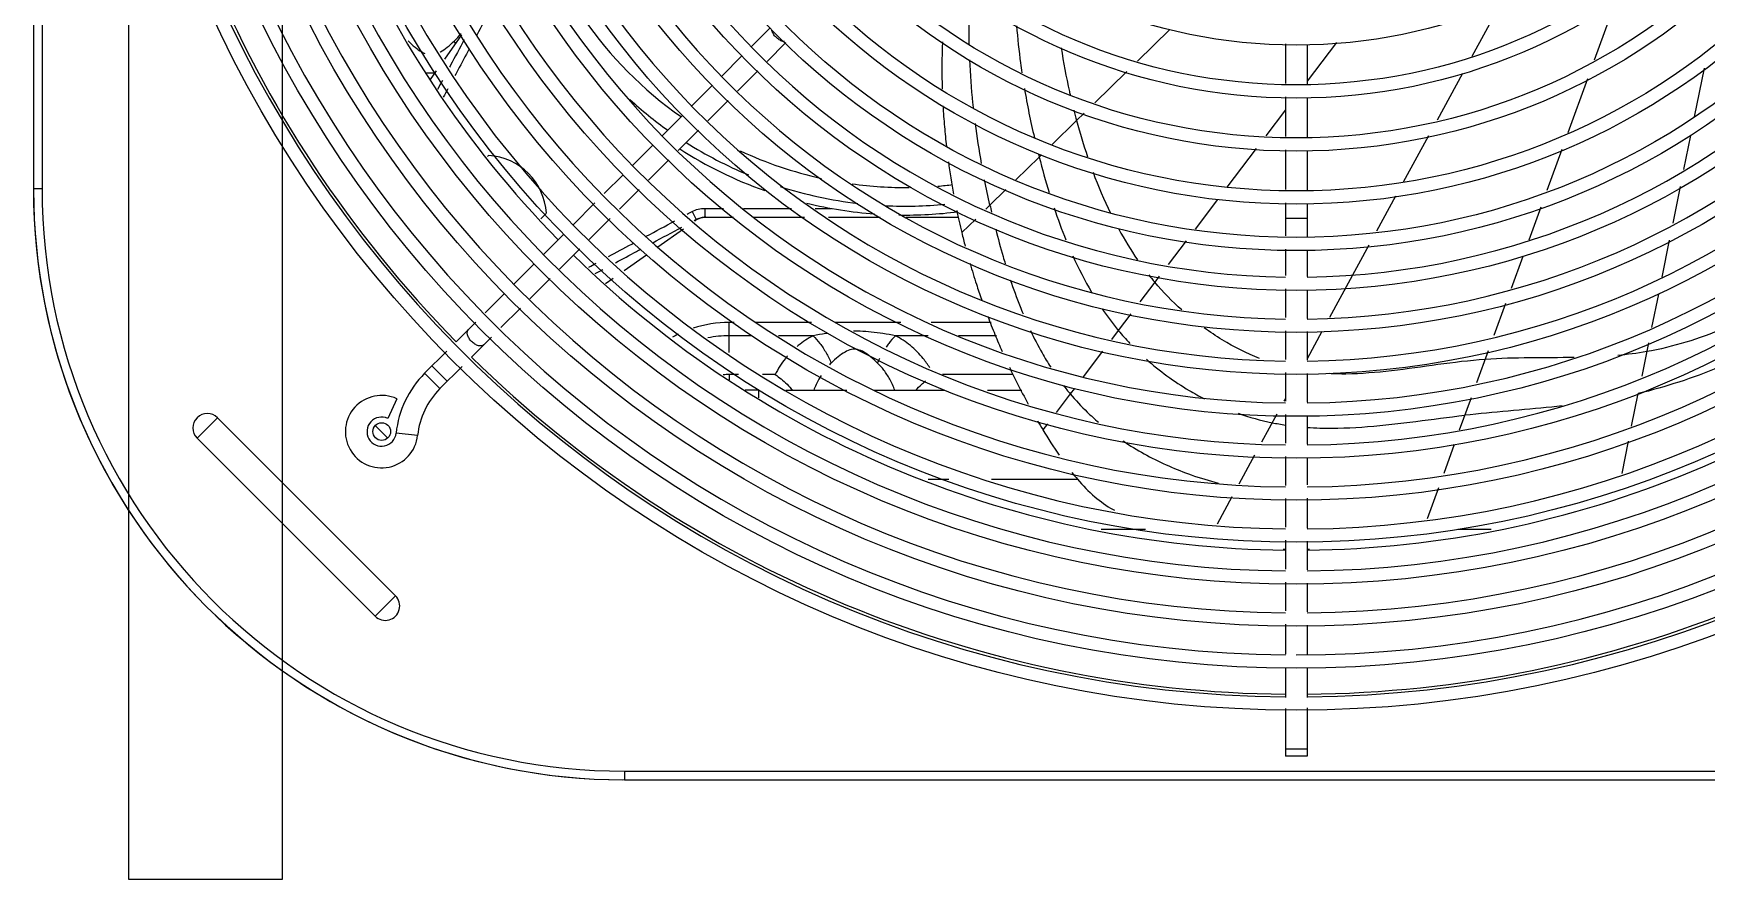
# Model space of a CAD drawing. Header units: metres. Extents: x -367 to 374, y -238 to 224.
# Drawn here: x 347.387 to 347.7656, y 176.2467 to 176.4381 of the extents above; entities that cross this region are included whole.
import ezdxf
from ezdxf.enums import TextEntityAlignment as Align

# ---------------------------------------------------------------- set-up
doc = ezdxf.new("R2010")
doc.units = ezdxf.units.M
for name, color, linetype in [('ELE-ALIMENTADORES', 160, 'Continuous'), ('LA_BAU_BASES GERAIS_R00$0$ARQ-XREF-ATT', 8, 'Continuous'), ('LA_BAU_BASES GERAIS_R00$0$BASE', 253, 'Continuous'), ('LA_BAU_BASES GERAIS_R00$0$dutos', 31, 'Continuous')]:
    doc.layers.add(name, color=color, linetype=linetype)
doc.styles.add('LA_BAU_BASES GERAIS_R00$0$R60-125-RS', font='romans.shx', dxfattribs={"height": 0.19})
doc.styles.add('LA_BAU_BASES GERAIS_R00$0$R80-100-RS', font='romans.shx', dxfattribs={"height": 0.203})

# ---------------------------------------------------------------- blocks, each defined once
blk = doc.blocks.new('LA_BAU_BASES GERAIS_R00$0$A$C2E3D5B4E')
at = {"layer": 'LA_BAU_BASES GERAIS_R00$0$dutos', "color": 251}
for p, q in [((-19.34142844059033, -1.703314407854748), (-19.34142844059033, -0.8951966155315745)), ((-19.30676547432131, -0.8951966155315745), (-19.30676547432131, -1.703314407854748)), ((-19.36303150923459, -1.242979104572612), (-19.36303150923459, -1.546999104573104)), ((-19.36108150923383, -1.242979104572612), (-19.36108150923383, -1.546999104573104)), ((-19.03093392017718, -1.504898238912745), (-19.0375637227512, -1.517069591973438)), ((-19.00535907790209, -1.505538460080686), (-19.00985175523283, -1.517877784094424)), ((-19.19633176061006, -1.510574532720454), (-19.20057697303628, -1.51481974514553)), ((-19.2661737908079, -1.512143862179016), (-19.27003050040321, -1.517651814298631)), ((-19.19276194756685, -1.513934366134606), (-19.1970023149056, -1.51817473347063)), ((-19.11318936561338, -1.518126231744816), (-19.10585710721671, -1.510975321387093)), ((-19.07973150923362, -1.514214074521476), (-19.07973150923362, -1.523201206806959)), ((-19.06816208508326, -1.513879630426516), (-19.07483150923463, -1.522682854756738)), ((-19.20269957924711, -1.516942351358182), (-19.20729855937361, -1.521541331484684)), ((-19.07483150923463, -1.514422425319424), (-19.07483150923463, -1.523409557604907)), ((-19.27188489633545, -1.520300166155437), (-19.27327658144031, -1.522287698462321)), ((-19.19912249857271, -1.520294917137733), (-19.20371622985067, -1.524888648417971)), ((-19.12286345468738, -1.527561046809012), (-19.11560788788529, -1.520484935510638)), ((-19.03965896620457, -1.520916154418899), (-19.04542000600622, -1.531492588764365)), ((-18.98499576956192, -1.519693784118488), (-18.98721841161796, -1.530682131153469)), ((-19.20942116558444, -1.523663937697108), (-19.21402014571549, -1.528262917824293)), ((-19.01140867709864, -1.522153934360801), (-19.01585778323033, -1.534373588793585)), ((-19.20583641351777, -1.527008832085528), (-19.21043014480028, -1.531602563365311)), ((-19.07973150923362, -1.529150549697249), (-19.08415990171898, -1.534995752076782)), ((-19.07973150923362, -1.526196917568257), (-19.07973150923362, -1.535184049854195)), ((-19.07483150923463, -1.526405268366659), (-19.07483150923463, -1.535392400652142)), ((-19.21614275192633, -1.530385524036717), (-19.22074173205283, -1.534984504164356)), ((-19.12698878216497, -1.531583299641568), (-19.13253836093327, -1.536995594985171)), ((-19.1269885606348, -1.531584124481185), (-19.12528197695474, -1.529919750574606)), ((-19.21255032846739, -1.533722747032868), (-19.21714405974535, -1.538316478313106)), ((-19.04734035260526, -1.535018066879445), (-19.05306300046186, -1.545524019139464)), ((-18.98807624810297, -1.534923122172529), (-18.98963243304161, -1.54261662809148)), ((-19.26025558862102, -1.539681708505611), (-19.26004131498439, -1.539467434872847)), ((-19.22286433826366, -1.537107110377008), (-19.22746331839471, -1.541706090503965)), ((-19.21926424341245, -1.540436661980209), (-19.22385797469497, -1.545030393260447)), ((-19.14070499225227, -1.544972187179326), (-19.1354518266794, -1.539836989470302)), ((-19.13495689212732, -1.539354295835835), (-19.13545182750704, -1.539836987384831)), ((-19.08635865605129, -1.537897970548954), (-19.09295491906641, -1.546604625964108)), ((-19.07973150923362, -1.538179760615719), (-19.07973150923362, -1.54716689290143)), ((-19.07483150923463, -1.538388111414122), (-19.07483150923463, -1.54737524370006)), ((-19.01721559077623, -1.538102863583788), (-19.02061010967054, -1.547426050569982)), ((-19.22958592460554, -1.543828696716616), (-19.23385296273091, -1.54809573484016)), ((-19.36108150923383, -1.546999104573104), (-19.36303150923459, -1.546999104568556)), ((-19.22597815836207, -1.547150576928004), (-19.23041706184131, -1.551589480404971)), ((-19.14658545023167, -1.550695188476936), (-19.14298269210258, -1.547193120030386)), ((-18.9904105254177, -1.546463380998091), (-18.99209639223636, -1.554798012295748)), ((-19.23596941151709, -1.550212183629071), (-19.24090649107393, -1.555149263182727)), ((-19.21398750627441, -1.552157967941355), (-19.21303837369715, -1.553918379470076)), ((-19.21113938045119, -1.551439104572808), (-19.21113938045119, -1.55343910457276)), ((-19.21113938045119, -1.551439104572808), (-19.20685673104481, -1.551439104572808)), ((-19.20234560510517, -1.551439104572808), (-19.19151702795853, -1.551439104572808)), ((-19.18612822884506, -1.551439104572808), (-19.18247436485808, -1.551439104572808)), ((-19.14754262721681, -1.551632782179411), (-19.14658474645557, -1.550698580892629)), ((-19.09509097382079, -1.549424084896316), (-19.10015714226711, -1.556111109040046)), ((-19.07973150923362, -1.550162603663637), (-19.07973150923362, -1.557651880568017)), ((-19.07483150923463, -1.550370954461584), (-19.07483150923463, -1.557860231366419)), ((-19.05478929353785, -1.548693243041441), (-19.05910502623237, -1.556616302796954)), ((-19.02196791731194, -1.551155325397929), (-19.02468353260383, -1.558613875054277)), ((-19.24823053696991, -1.553819607761568), (-19.24702367549025, -1.552612746278044)), ((-19.23253351062749, -1.553705929194109), (-19.23728580458965, -1.558458223155583)), ((-19.21339329883858, -1.554310012889744), (-19.21318287523854, -1.554162672700556)), ((-19.21113938045119, -1.55343910457276), (-19.20460132052676, -1.55343910457276)), ((-19.20009019458712, -1.55343910457276), (-19.18852258682955, -1.55343910457276)), ((-19.18313378771609, -1.55343910457276), (-19.17145805630435, -1.55343910457276)), ((-19.16551293310158, -1.55343910457276), (-19.15362897873956, -1.55343910457276)), ((-19.15296834187893, -1.556924366944656), (-19.14982001206363, -1.55385386807751)), ((-19.07483150923463, -1.55375924376375), (-19.07973150923362, -1.55375924376375)), ((-19.24302909728476, -1.557271869395151), (-19.24762807741126, -1.561870849522336)), ((-19.22171983187718, -1.560140314089438), (-19.21591400517309, -1.556075030467525)), ((-19.10218360999033, -1.55878591863501), (-19.10623654543224, -1.564135537825848)), ((-19.06083131931291, -1.559785526698931), (-19.06975050051324, -1.576159850221018)), ((-18.99287448460791, -1.558644765202359), (-18.99456035289541, -1.566979397309922)), ((-19.23940598825675, -1.560578406823367), (-19.24399971953471, -1.565172138103605)), ((-19.2293577722935, -1.565488457547133), (-19.22428839740087, -1.561938843031783)), ((-19.07973150923362, -1.560647591329769), (-19.07973150923362, -1.566639012853727)), ((-19.07483150923463, -1.560855942127716), (-19.07483150923463, -1.566847363651675)), ((-19.02602309797339, -1.562293046719503), (-19.02867523718351, -1.569577257798926)), ((-19.2497506836221, -1.563993455735442), (-19.25434966375315, -1.568592435862399)), ((-19.24611990320636, -1.567292321770708), (-19.25071363448433, -1.571886053050946)), ((-19.23359485202263, -1.568455292711803), (-19.231878478628, -1.567253475125369)), ((-19.10826301315547, -1.566810347421494), (-19.10928190797813, -1.568155224334475)), ((-19.25647226996398, -1.570715042075051), (-19.2608345903468, -1.575077362456511)), ((-19.10928229127558, -1.568152210489586), (-19.11265609365864, -1.572605333669969)), ((-19.07973150923362, -1.569634723615252), (-19.07973150923362, -1.5761254302667)), ((-19.07483150923463, -1.569843074413882), (-19.07483150923463, -1.576333781064648)), ((-18.99533844612188, -1.570826150685605), (-18.99686572439487, -1.578376740587998)), ((-19.25283381815143, -1.574006236718049), (-19.25725140520308, -1.578423823770834)), ((-19.02989930117792, -1.572939201313773), (-19.03255143983324, -1.580223412263592)), ((-19.26295219992107, -1.577194972032601), (-19.26737130084939, -1.581614072962054)), ((-19.20559560024822, -1.584026655040986), (-19.20559560024822, -1.577246463885729)), ((-19.20444844550866, -1.577246463885729), (-19.20559560024822, -1.577246463885729)), ((-19.18700677993593, -1.577246463885729), (-19.19954883664241, -1.577246463885729)), ((-19.16673713801765, -1.577246463885729), (-19.1815763819809, -1.577246463885729)), ((-19.14634946391425, -1.577246463885729), (-19.15988825618706, -1.577246463885729)), ((-19.11468259014919, -1.575280138057167), (-19.11754282924585, -1.579055404866665)), ((-19.2593690147819, -1.580541433346241), (-19.26390647762355, -1.585078896189486)), ((-19.20044717976134, -1.580251666181027), (-19.20559560024822, -1.580251667705568)), ((-19.18660777505602, -1.580251662082162), (-19.19442950530674, -1.5802516643991)), ((-19.16055175044812, -1.580251667027539), (-19.16795523444898, -1.580251667705568)), ((-19.14511101519247, -1.580251665611911), (-19.15370286991356, -1.580251666399306)), ((-19.11754282784068, -1.579055404750704), (-19.11907798172388, -1.581074705944445)), ((-19.07973150923362, -1.579121141027997), (-19.07973150923362, -1.585611847678763)), ((-19.07147679368927, -1.579329074132545), (-19.07483150923463, -1.585487845352134)), ((-19.07483150923463, -1.5793294918264), (-19.07483150923463, -1.585820198476711)), ((-18.99756912832027, -1.581854243437135), (-18.99909334833092, -1.589388901495283)), ((-19.26948767590738, -1.583730448018457), (-19.27451536827584, -1.58875814038737)), ((-19.12111062898157, -1.58374839688662), (-19.12549945918408, -1.589544152548967)), ((-19.03642802778586, -1.590869657222981), (-19.03377550382766, -1.583585355778894)), ((-19.27105054505, -1.592222963615029), (-19.27451536827584, -1.58875814038737)), ((-19.26938827954609, -1.590560698113393), (-19.27285310277648, -1.587095874885279)), ((-19.26602285268154, -1.587195271246571), (-19.27105054505, -1.592222963615029)), ((-19.20559560024822, -1.589042405432053), (-19.20559560019365, -1.590223985192722)), ((-19.2034747147286, -1.589042405432053), (-19.20559560024822, -1.589042405432053)), ((-19.19519154451018, -1.589042405432053), (-19.19808591561969, -1.589042405432053)), ((-19.14130475172578, -1.589042405432053), (-19.15729766712184, -1.589042405432053)), ((-19.07973150923362, -1.588607558440742), (-19.07973150923362, -1.595098265091508)), ((-19.07483150923463, -1.58881590923869), (-19.07483150923463, -1.595306615889456)), ((-19.19886294282287, -1.592577939338014), (-19.2019970024844, -1.592577939338014)), ((-19.19886294282287, -1.59428926538493), (-19.19886294282287, -1.592577939338014)), ((-19.19279244154632, -1.592577939338014), (-19.1789469984783, -1.592577939338014)), ((-19.17281404397863, -1.592577939338014), (-19.15677058804386, -1.592577939338014)), ((-19.14713003541374, -1.592577939338014), (-19.13940469900035, -1.592577939338014)), ((-19.12842302022136, -1.593411476595463), (-19.13162788231739, -1.597640918175955)), ((-19.12748383942153, -1.592172412508432), (-19.12842108929135, -1.593413775557735)), ((-19.00139564974916, -1.600753774045359), (-18.99989270617561, -1.593340783385145)), ((-19.28083222970736, -1.594506242015711), (-19.28287555025372, -1.598959874370564)), ((-19.07973150923362, -1.594481740009712), (-19.08005973401623, -1.59508430878617)), ((-19.04030424552866, -1.601515815233086), (-19.03765209682797, -1.594231601924719)), ((-19.32600534919538, -1.603450284415146), (-19.32136866934934, -1.598813604568647)), ((-19.28110600923128, -1.639076264689436), (-19.32136866934934, -1.598813604568647)), ((-19.2828946019531, -1.603390001796186), (-19.28566956287477, -1.600615040872697)), ((-19.13354042944911, -1.600164872626635), (-19.13458652809959, -1.601545384697545)), ((-19.08165458812755, -1.598012205440398), (-19.0851101028934, -1.604355981630476)), ((-19.07973150923362, -1.598093975853487), (-19.07973150923362, -1.604584682503798)), ((-19.07483150923463, -1.598302326651435), (-19.07483150923463, -1.604793033301746)), ((-19.28574268907732, -1.643712944536162), (-19.32600534919538, -1.603450284415146)), ((-19.27609597814489, -1.602810603551177), (-19.28096949779183, -1.602301873525391)), ((-19.04152831491183, -1.604877760014176), (-19.04391403222826, -1.61143020695971)), ((-19.00354881291287, -1.611413306685961), (-19.00206849022788, -1.604093108075347)), ((-19.08670495537672, -1.607283878353599), (-19.09029806735953, -1.61388025641071)), ((-19.07973150923362, -1.60758039326555), (-19.07973150923362, -1.614113531552164)), ((-19.07483150923463, -1.607788744063498), (-19.07483150923463, -1.613987080948107)), ((-19.15586813290383, -1.612813745575011), (-19.16054785476399, -1.612813745575011)), ((-19.12670580702661, -1.612813745575011), (-19.14622758027372, -1.612813745575011)), ((-19.04508834896797, -1.614655509126976), (-19.04764351271433, -1.621673346664181)), ((-19.09184472307652, -1.616719666737652), (-19.09521084517246, -1.622899327125367)), ((-19.07973150923362, -1.617107534308786), (-19.07973150923362, -1.623557517328607)), ((-19.07483150923463, -1.616981083704275), (-19.07483150923463, -1.623765868127236)), ((-19.12142743202503, -1.624028831913336), (-19.11142774850896, -1.624028831913336)), ((-19.04074738293411, -1.624028831913336), (-19.03313558644322, -1.624028831913336)), ((-19.07973150923362, -1.626553228090586), (-19.07973150923362, -1.633043934741352)), ((-19.07483150923463, -1.626761578888988), (-19.07483150923463, -1.633252285539754)), ((-19.08026989717791, -1.628560370848106), (-19.07973150923362, -1.628560370848106)), ((-19.07483150923463, -1.628560370848106), (-19.07429312129034, -1.628560370848106)), ((-19.28574268907732, -1.643712944536162), (-19.28110600923128, -1.639076264689436)), ((-19.07973150923362, -1.636039645503331), (-19.07973150923362, -1.642530352154097)), ((-19.07483150923463, -1.636247996301279), (-19.07483150923463, -1.642738702952045)), ((-19.07973150923362, -1.645526062916076), (-19.07973150923362, -1.652321519981967)), ((-19.07483150923463, -1.645734413714479), (-19.07483150923463, -1.652321519981967)), ((-19.07973150923362, -1.655321519981669), (-19.07973150923362, -1.662120101441531)), ((-19.07483150923463, -1.655321519981669), (-19.07483150923463, -1.662120101441531)), ((-19.07973150923362, -1.664600495384718), (-19.07973150923362, -1.675409104572907)), ((-19.07483150923463, -1.664433106360946), (-19.07483150923463, -1.675409104572907)), ((-19.07483150923463, -1.673819104573056), (-19.07973150923362, -1.673819104573056)), ((-19.07483150923463, -1.675409104572907), (-19.07973150923362, -1.675409104572907)), ((-19.22929150923346, -1.678789104573013), (-19.22929150923346, -1.680739104573092)), ((-19.22929150923346, -1.678789104573013), (-18.92527150923479, -1.678789104573013)), ((-19.22929150923346, -1.680739104573092), (-18.92527150923479, -1.680739104573092)), ((-19.30676547432131, -1.703314407854748), (-19.34142844059033, -1.703314407854748))]:
    blk.add_line(p, q, dxfattribs=at)
for centre, radius in [((-19.0772815092364, -1.39498910457263), 0.27), ((-19.0772815092364, -1.39498910457263), 0.2605), ((-19.0772815092364, -1.39498910457263), 0.251), ((-19.0772815092364, -1.39498910457263), 0.2415), ((-19.0772815092364, -1.39498910457263), 0.232), ((-19.0772815092364, -1.39498910457263), 0.2225), ((-19.0772815092364, -1.39498910457263), 0.213), ((-19.0772815092364, -1.39498910457263), 0.2035), ((-19.0772815092364, -1.39498910457263), 0.194), ((-19.0772815092364, -1.39498910457263), 0.1845), ((-19.0772815092364, -1.39498910457263), 0.175), ((-19.0772815092364, -1.39498910457263), 0.166), ((-19.0772815092364, -1.39498910457263), 0.163), ((-19.0772815092364, -1.39498910457263), 0.1555), ((-19.0772815092364, -1.39498910457263), 0.1525), ((-19.0772815092364, -1.39498910457263), 0.1435), ((-19.0772815092364, -1.39498910457263), 0.1405), ((-19.0772815092364, -1.39498910457263), 0.1315), ((-19.0772815092364, -1.39498910457263), 0.1285), ((-19.0772815092364, -1.39498910457263), 0.1195), ((-19.28423150923345, -1.601939104573091), 0.002)]:
    blk.add_circle(centre, radius, dxfattribs=at)
for centre, radius, start, end in [((-19.0772815092364, -1.39498910457263), 0.267, 270.523748234, 269.4720482753758), ((-19.0772815092364, -1.39498910457263), 0.2575, 270, 269.4531568686496), ((-19.0772815092364, -1.39498910457263), 0.248, 270.5646566454308, 269.4306987527717), ((-19.0772815092364, -1.39498910457263), 0.2385, 270.5872407352796, 269.4081146444449), ((-19.0772815092364, -1.39498910457263), 0.229, 270.6116985932904, 269.3836568177744), ((-19.0772815092364, -1.39498910457263), 0.2195, 270.6422020356773, 269.3617408688608), ((-19.0772815092364, -1.39498910457263), 0.21, 270.6672528398158, 269.3281025206974), ((-19.0772815092364, -1.39498910457263), 0.2005, 270.6989783826626, 269.2963770513103), ((-19.0772815092364, -1.39498910457263), 0.191, 270.7338598269808, 269.2614955715197), ((-19.0772815092364, -1.39498910457263), 0.1815, 270.7723927668373, 269.2229626426426), ((-19.0772815092364, -1.39498910457263), 0.172, 270.8151822730601, 269.1801731402837), ((-19.0772815092364, -1.39498910457263), 0.266395, 180.5281581286664, 224.4723158340718), ((-19.0772815092364, -1.39498910457263), 0.233785, 180.6024889451612, 224.3990461343509), ((-19.16568150923604, -1.458189104572909), 0.088517763192, 194.1752214692674, 235.0276258674471), ((-19.16568150923604, -1.458189104572909), 0.09275, 227.7097254219441, 234.5652027500078), ((-19.16568150923604, -1.458189104572909), 0.09275, 237.629593587162, 247.4493908598988), ((-19.26093150923543, -1.55343910457276), 0.014, 3.645628947905799, 86.35437107766211), ((-19.16568150923604, -1.458189104572909), 0.09474999999999999, 237.363179868493, 250.3499096823159), ((-19.16568150923604, -1.458189104572909), 0.088517763192, 244.9886125912801, 257.581203106815), ((-19.22929150923346, -1.546999104573104), 0.13374, 180, 270), ((-19.22933150923336, -1.547039104573003), 0.1337, 180.1586360517696, 223.8127733722024), ((-19.22929150923346, -1.546999104573104), 0.1317900024735, 180, 270), ((-19.16568150923604, -1.458189104572909), 0.09275, 252.1774221770326, 263.310486829276), ((-19.16568150923604, -1.458189104572909), 0.088517763192, 262.1409527610098, 270.5427697527516), ((-19.16568150923604, -1.458189104572909), 0.088517763192, 274.7237016067598, 276.9067048413323), ((-19.16568150923604, -1.458189104572909), 0.09474999999999999, 256.3768724045253, 265.7563762909854), ((-19.16568150923604, -1.458189104572909), 0.09275, 267.1828444572151, 275.4958515795664), ((-19.16568150923604, -1.458189104572909), 0.09474999999999999, 269.0757939832274, 277.159476326165), ((-19.0772815092364, -1.39498910457263), 0.233785, 225.6009538702023, 269.3975110481341), ((-19.0772815092364, -1.39498910457263), 0.233785, 270.6024889518659, 314.3990461297977), ((-19.20559560024822, -1.603489104572589), 0.026242640687, 90, 108.1047845397036), ((-19.20559560024822, -1.603489104572589), 0.026242640687, 116.0512557109901, 119.3109213406541), ((-19.20559560024822, -1.603489104572589), 0.023237436867, 90, 102.0032868048847), ((-19.0772815092364, -1.39498910457263), 0.266395, 225.5280164012777, 269.4818103311057), ((-19.0772815092364, -1.39498910457263), 0.266395, 270.5181896688942, 314.4719835987223), ((-19.25864082103681, -1.604632687624587), 0.02245, 135.0000000000057, 174.0406726351151), ((-19.20559560024822, -1.603489104572589), 0.014446699141, 90, 95.38519736589983), ((-19.28425166408624, -1.601959259425882), 0.008199999999999999, 65.3544063858137, 354.0406726351151), ((-19.25864082103681, -1.604632687624587), 0.01755, 135.0000000000057, 174.0406726351151), ((-19.32368700927464, -1.601131944491669), 0.0032786277615, 44.99999999999429, 224.9999999999943), ((-19.28425166408624, -1.601959259425882), 0.0033, 65.3544063858137, 354.0406726351151), ((-19.28342434915203, -1.641394604612458), 0.0032786277615, 224.9999999999943, 44.99999999999429), ((-19.22933150923336, -1.547039104573003), 0.1337, 226.1872269548662, 269.8413122287159)]:
    blk.add_arc(centre, radius, start, end, dxfattribs=at)
for points, start_tangent, end_tangent in [([(-19.25965037260221, -1.506495101610597), (-19.26272525444028, -1.512203630269084)], (-0.4745718296432377, -0.8802167792703509), (-0.4738822033328298, -0.8805882450750876)), ([(-19.15126051847574, -1.514236647596306), (-19.15113847845669, -1.504375903744801)], (-0.02043401774200672, 0.9997912036615042), (0.04602562158827708, 0.9989402595537997)), ([(-19.14055709141076, -1.51010732708545), (-19.1396687978081, -1.518532416197729), (-19.13935804168568, -1.520748472733828)], (0.0771556497703989, -0.9970190598521713), (0.1457460107161077, -0.9893220407735492)), ([(-19.27827753880274, -1.513539357104207), (-19.27667392373814, -1.514962485325384), (-19.27518418937461, -1.516015452599902), (-19.27447558038375, -1.516367194630845)], (0.7296937377653704, -0.683774121377815), (0.9250044338574013, -0.3799563097833075)), ([(-19.27103131440299, -1.516100115096322), (-19.27092534300891, -1.516041542953815), (-19.26939039889157, -1.514963309609527), (-19.26778547966614, -1.513539357104207)], (0.8792752294594263, 0.476314046464172), (0.7292250868082126, 0.6842739018620795)), ([(-19.26556032488088, -1.51326423462632), (-19.26866034483874, -1.519055521309554), (-19.26887188381579, -1.519451483729597)], (-0.472610522265449, -0.8812714078216652), (-0.4711651082068027, -0.8820450333222629)), ([(-19.26755104029917, -1.514084569664362), (-19.2677855032357, -1.513539351533552)], (-0.4086337696395296, 0.9126984399626132), (-0.3813234227259422, 0.924441694905943)), ([(-19.26778547966614, -1.513539357104207), (-19.266341589288, -1.511926801312882), (-19.26631277263959, -1.511888797169092)], (0.7294434535259783, 0.6840411158023282), (0.6029223951871113, 0.7977998404248003)), ([(-19.19500100752566, -1.512708602866439), (-19.19558696121067, -1.511968626102941), (-19.19592968567622, -1.511187281014543), (-19.19596465506993, -1.511036011300746)], (-0.7071067811865475, 0.7071067811865477), (-0.1904555902086197, 0.9816958124379906)), ([(-19.19306713568994, -1.513703717905344), (-19.19347968567445, -1.513637281014724), (-19.19426103076285, -1.513294556548487), (-19.19500100752566, -1.512708602866439)], (-0.999180870767459, 0.04046711618564362), (-0.7071067811865475, 0.7071067811865477)), ([(-19.15736493811573, -1.513775783014069), (-19.15738282156008, -1.524463026837736)], (-0.03526418670614383, -0.9993780251416149), (0.03190547643558427, -0.9994908906905647)), ([(-19.26441293599646, -1.515341357956856), (-19.26700673030746, -1.520169963707929), (-19.26764426798081, -1.521357955959218)], (-0.4735064887087733, -0.8807903298462627), (-0.4727929260320311, -0.8811735635469725)), ([(-19.15030234666256, -1.528756055039082), (-19.15043173352979, -1.527541691622616), (-19.15114518829478, -1.517838504690587)], (-0.1094657898376311, 0.9939905637656846), (-0.04346061909371247, 0.99905514091465)), ([(-19.13046575121962, -1.515067546385296), (-19.1286186140328, -1.524975864568603)], (0.1481867583201874, -0.9889593948482184), (0.2173743770900672, -0.9760883055260448)), ([(-19.27431444304284, -1.520724478025102), (-19.27218375625807, -1.520737497908328)], (0.9992611253831859, -0.03843440253118188), (0.9996628485357005, 0.0259651546787102)), ([(-19.27048614353816, -1.522476304633926), (-19.27158905632177, -1.524546183321434)], (-0.4704786705881659, -0.8824113669494472), (-0.4700204048057165, -0.8826555495017694)), ([(-19.26926226457135, -1.524374966018911), (-19.27028587197719, -1.526285130062377)], (-0.4724410462942173, -0.8813622738558903), (-0.4722209980109474, -0.8814801920846236)), ([(-19.13879937438787, -1.524275108406698), (-19.13653571455734, -1.535444957388279)], (0.1670139448054119, -0.9859545335564591), (0.2285648940859939, -0.9735286791828264)), ([(-19.1286186140328, -1.524975864568603), (-19.12842355199837, -1.525839585519577)], (0.2173743769190708, -0.9760883055641257), (0.2232010217784642, -0.9747724369703165)), ([(-19.15721635401178, -1.528257009204196), (-19.15688405405626, -1.532954676555107), (-19.15643855965436, -1.537413450736665)], (0.05576216186608433, -0.998444080208812), (0.1134491128417521, -0.9935438081913748)), ([(-19.1276090530996, -1.529216092187824), (-19.1269885606348, -1.531584124481185)], (0.2456905602258407, -0.9693483112978083), (0.2612016344324841, -0.965284261847151)), ([(-19.14847883329594, -1.541306285618873), (-19.14988389353448, -1.532236867858671)], (-0.1760027244615564, 0.9843896794370153), (-0.129088708541669, 0.9916330497351548)), ([(-19.12698817489081, -1.531585552120021), (-19.12451383632879, -1.539763611639671)], (0.2612110542735996, -0.9652817128306506), (0.3199241077364363, -0.9474431725908659)), ([(-19.15600539358047, -1.540870450960654), (-19.15482513082816, -1.548229716958929)], (0.1351895722163561, -0.9908197512988721), (0.1814312622026523, -0.9834036287789224)), ([(-19.13561910440558, -1.539185805757768), (-19.13545182715234, -1.539836988749528)], (0.2472264407510771, -0.9689577323049515), (0.2503763290274611, -0.9681485907972662)), ([(-19.13545182750704, -1.539836987384831), (-19.13318586564992, -1.547873689123833)], (0.2503752406958708, -0.968148872253893), (0.2948140847639745, -0.9555546323600657)), ([(-19.12326742968298, -1.543277239415318), (-19.11932441738054, -1.552515235127601)], (0.3490279313779043, -0.937112321505838), (0.438599484088253, -0.8986826428486968)), ([(-19.14658474645557, -1.550698580892629), (-19.14779246980879, -1.544958857256631)], (-0.2181987039279175, 0.9759043629394109), (-0.1931797017372402, 0.981163392527825)), ([(-19.21512765732268, -1.552772568362286), (-19.21398750627441, -1.552157967939991)], (0.8802914043682838, 0.4744333919480319), (0.880216833311356, 0.4745717294101375)), ([(-19.21398750627441, -1.552157967939991), (-19.21260604187546, -1.551621130256706), (-19.21113938045119, -1.551439104572808)], (0.8802371702143903, 0.4745340073935298), (0.9999999387931444, -0.0003498767030040651)), ([(-19.15410444963209, -1.551894315991092), (-19.15296818993875, -1.556924330016898)], (0.2044752391427553, -0.9788717365301304), (0.2361704616607042, -0.9717116408888853)), ([(-19.14658569800076, -1.550695429299083), (-19.14621638969629, -1.552312105161661)], (0.219595073587686, -0.9755911047442053), (0.2259081889472287, -0.9741485975797446)), ([(-19.13207060467948, -1.551336270633954), (-19.12938129292024, -1.558587699847465)], (0.3187830166575927, -0.947827720786159), (0.3784349172653167, -0.9256279022341499)), ([(-19.22436562581106, -1.557743844974482), (-19.21793456378646, -1.554284653218645)], (0.8808884330230798, 0.4733239573126878), (0.8804741575965785, 0.474094144452972)), ([(-19.22291205063766, -1.559223029467773), (-19.21634259846223, -1.555697357838824)], (0.8815434534639486, 0.4721028909621878), (0.8807057270508167, 0.4736638284056451)), ([(-19.21353418879471, -1.554185535212298), (-19.21303839147322, -1.553918346499074)], (0.8803398336296392, 0.4743435224865408), (0.8802747523707039, 0.4744642877379666)), ([(-19.21247272715073, -1.553766329240432), (-19.21318287523854, -1.554162672700556)], (-0.9181627633849364, -0.3962034072712367), (-0.819152044371123, -0.5735764362337509)), ([(-19.21318287522945, -1.554162672713062), (-19.21309003511078, -1.553993772959245), (-19.21303010866859, -1.553927829281463)], (0.4252052621576223, 0.9050969478644085), (0.753147892850548, 0.6578512381190597)), ([(-19.21303837369715, -1.553918379470076), (-19.21211820642975, -1.553560686168964), (-19.21113938048757, -1.5534391957803)], (0.8802551516185896, 0.4745006512629187), (0.999999981095429, -0.0001944457295986939)), ([(-19.21169706122009, -1.553521766092388), (-19.21247272715073, -1.553766329240432)], (-0.9793690432630805, -0.2020798780135184), (-0.9181627635271681, -0.3962034069416288)), ([(-19.21088794230536, -1.55343910457276), (-19.21169706122009, -1.553521766092388)], (-1, -6.147562998667847e-09), (-0.9793690432121323, -0.2020798782604362)), ([(-19.23291794457464, -1.562332911254714), (-19.22765246216977, -1.559509008421571), (-19.22711202839446, -1.559218902345208)], (0.8814272744040169, 0.4723197644993335), (0.8810634734735893, 0.4729980504300773)), ([(-19.15296841558893, -1.556924717303616), (-19.15218706055521, -1.560004938381496)], (0.2361718027023558, -0.9717113149533249), (0.2555618622946236, -0.9667927050513485)), ([(-19.14529360779989, -1.556139896608954), (-19.14361915312065, -1.562342256672935), (-19.14313389427798, -1.563974993128738)], (0.2433896409918038, -0.9699285966801273), (0.290484746952073, -0.9568796224124485)), ([(-19.1174582776116, -1.556127687475453), (-19.11319462895472, -1.563052714230651)], (0.479714341662715, -0.8774247263458604), (0.5700567299753769, -0.8216053338493977)), ([(-19.23134618297945, -1.56372786453943), (-19.22653834274706, -1.561162819790923), (-19.22566157967731, -1.560694226999829)], (0.882574447150194, 0.4701726759792936), (0.8818865677055601, 0.4714616439335303)), ([(-19.12784362998218, -1.562160985756407), (-19.12357702323015, -1.57042083244022)], (0.4125539014159347, -0.9109331909786201), (0.5083090980044928, -0.8611746982383186)), ([(-19.23734673987974, -1.564704479967702), (-19.23573032359081, -1.563839285063466)], (0.8816972937648666, 0.4718155170908548), (0.8815994937017224, 0.471998233794224)), ([(-19.23590109720089, -1.566151119919539), (-19.2341652758173, -1.565228412879094)], (0.8830971622958694, 0.4691901554220664), (0.8829009540234024, 0.4695592671692957)), ([(-19.15109993890519, -1.563914837391565), (-19.14965180986337, -1.56860620641072), (-19.14850897311817, -1.571985893786803)], (0.2801558114403683, -0.959954541275882), (0.3309440089514246, -0.943650392327137)), ([(-19.11064142333225, -1.566496157975223), (-19.10928136167649, -1.568153304486657)], (0.6212846621973409, -0.7835849465873729), (0.6475372854685033, -0.762033768233457)), ([(-19.14198498439555, -1.567579601662317), (-19.13977072431089, -1.573641502215821), (-19.1391016548655, -1.575279677301921)], (0.3173722403567989, -0.9483010392543638), (0.3862131427199342, -0.9224095665106644)), ([(-19.10315283046793, -1.574428309701659), (-19.10928373541674, -1.568153437573017)], (-0.7468645694422046, 0.6649761761987495), (-0.6475142886840465, 0.7620533091260698)), ([(-18.96355068258481, -1.570911929515376), (-18.97196424920048, -1.574935882025272), (-18.98046961651426, -1.578638994106029), (-18.98912148724457, -1.581715059110309), (-18.99797456691113, -1.58385787216929)], (-0.8991221570686281, -0.4376977800586351), (-0.9849551773432258, -0.1728100073050595)), ([(-19.14850897311817, -1.571985893786803), (-19.14846842159614, -1.572101379570256)], (0.3309440086041416, -0.9436503924489312), (0.3316705960080406, -0.9433952595511974)), ([(-19.14846842159614, -1.572101379570256), (-19.14842798152358, -1.57221626557515)], (0.3316705943815454, -0.9433952601230262), (0.3323933951646863, -0.9431408329888451)), ([(-19.12118519414571, -1.574201736183738), (-19.11754282824086, -1.579055406074701)], (0.5614527758149427, -0.827508779729675), (0.6394629108608691, -0.7688219466387157)), ([(-19.14707451330423, -1.575910176431705), (-19.14545797650726, -1.579988384254136), (-19.14382623823849, -1.583802692199868)], (0.3556294791997849, -0.934627023750164), (0.4052783578487092, -0.9141933343989408)), ([(-19.08555731479873, -1.585401293984148), (-19.09403095341668, -1.581169099196984), (-19.09811748090897, -1.578466439608235)], (-0.9291800614854665, 0.3696273979805405), (-0.8114769932188071, 0.5843843679262514)), ([(-19.26387357206886, -1.581581167405091), (-19.26445952574932, -1.580841190642275), (-19.26480225021487, -1.580059845553876), (-19.26484956877312, -1.579356084845756), (-19.26459427759391, -1.578837049706578)], (-0.7071067811865475, 0.7071067811865477), (0.7071067811865477, 0.7071067811865475)), ([(-19.26112945436807, -1.582301872934693), (-19.26164848950657, -1.582557164110028), (-19.2623522502131, -1.582509845554057), (-19.26313359530604, -1.582167121087821), (-19.26387357206886, -1.581581167405091)], (-0.7071067811865477, -0.7071067811865475), (-0.7071067811865475, 0.7071067811865477)), ([(-19.18660777505602, -1.580251662082162), (-19.18996362736061, -1.582478592747691), (-19.19019278839778, -1.582669286300813)], (-0.8844638575378416, -0.4666087062081898), (-0.7638572278675748, -0.6453852612466944)), ([(-19.18660780692926, -1.580251615325494), (-19.18507058593741, -1.581982959215509), (-19.18366923330859, -1.584107951932936), (-19.18252752102171, -1.586438856241728)], (0.7255563512393578, -0.6881627577660897), (0.3813223930313463, -0.9244421196445171)), ([(-19.18329524585852, -1.579718012288538), (-19.1837548945764, -1.579785732829066), (-19.18660773265992, -1.580251659739531)], (-0.9897390827049689, -0.14288648699694), (-0.9853547635807827, -0.1705168316872558)), ([(-19.16795523444898, -1.580251667705568), (-19.17080650765593, -1.579786297890848), (-19.17345408026131, -1.579441757630036), (-19.17595254915022, -1.579255533909816), (-19.17744800797345, -1.579229970363656)], (-0.985536637899059, 0.1694624895326962), (-0.9999846647314516, -0.005538077457601679)), ([(-19.16795527146087, -1.580251465916433), (-19.16949234718822, -1.581982895021099), (-19.17009280232969, -1.582819378920419)], (-0.725476951829686, -0.688246461933447), (-0.560407979644255, -0.8282166964937645)), ([(-19.16021148748905, -1.587521866750592), (-19.16169690251672, -1.585408594947637), (-19.16460586252151, -1.582473141182561), (-19.16795523444898, -1.580251667705568)], (-0.5212029495965033, 0.8534327655603018), (-0.8845019855758207, 0.4665364267797645)), ([(-19.13741213208732, -1.579076602595421), (-19.13478862994589, -1.58414729757709), (-19.13284244451143, -1.587376165967669)], (0.427654647198568, -0.9039422009893487), (0.5401746507232041, -0.8415529375601184)), ([(-19.1175428292413, -1.579055404865983), (-19.1149387425744, -1.58198078439608)], (0.6394630484052626, -0.7688218322369942), (0.6893457403400618, -0.7244325022215751)), ([(-18.9639666307462, -1.579226702905714), (-18.97272985435075, -1.583504751114731), (-18.98162287459991, -1.587396533487606), (-18.99066928297225, -1.590731878072972), (-18.99989267094634, -1.593340612919462)], (-0.8919838461959931, -0.4520672716813317), (-0.9735150102449663, -0.2286231065044461)), ([(-19.19240071114609, -1.584850947656093), (-19.19287048975229, -1.585414116491563), (-19.19519154451018, -1.589042405432053)], (-0.6545572807058367, -0.7560124114556458), (-0.4448401218335801, -0.8956099965984555)), ([(-19.17203547966574, -1.586438852040999), (-19.17363909473033, -1.585015723820504), (-19.17512882909386, -1.583962756546214), (-19.17653396514334, -1.583391944483708), (-19.17793302726886, -1.583372692611817), (-19.17938767545957, -1.583936666190937), (-19.1809226195769, -1.585014899536361), (-19.18252753880233, -1.586438852040999)], (-0.7296937377676563, 0.6837741213753756), (-0.729225086808532, -0.6842739018617392)), ([(-19.17158554838034, -1.585428395680708), (-19.17203545717393, -1.586438837665298)], (-0.4316523008742964, -0.9020400718094103), (-0.3813427168040613, -0.9244337360462879)), ([(-19.11120095007527, -1.585584106412796), (-19.10151903555879, -1.592622849279167), (-19.09806000715571, -1.594525866376841)], (0.7488811162713584, -0.6627043637189696), (0.8907376120210606, -0.4545178836206764)), ([(-19.03451600492326, -1.585618219204832), (-19.04521673937916, -1.58679186836406), (-19.0556970558705, -1.58818455618092), (-19.06602207653259, -1.588915256342887), (-19.06985931180452, -1.588837113235229)], (-0.9974802938454803, -0.07094408636337768), (-0.9986357332178002, 0.05221754820504924)), ([(-19.0143609505335, -1.585173481036861), (-19.03451612440358, -1.585618545670229)], (-0.9998451709986953, -0.01759642095966863), (-0.9974802562188717, -0.07094461539492697)), ([(-18.99797453195015, -1.58385771858633), (-19.00453451673138, -1.584704763922844)], (-0.9849552862878955, -0.1728093863582927), (-0.9960950314688214, -0.08828753186677964)), ([(-19.1951913004018, -1.589042405432053), (-19.19386603293924, -1.590035548813091), (-19.19251271517305, -1.591247231610566), (-19.19122510836723, -1.592577939338014)], (0.8296080769235123, -0.5583461638654568), (0.6717363656984614, -0.7407902908369027)), ([(-19.18478481051488, -1.589229094521158), (-19.18529740913664, -1.590098520677373), (-19.18646459416914, -1.592577939338014)], (-0.531857216679892, -0.8468340457642917), (-0.3695761198548639, -0.9292004582613074)), ([(-19.18252753880233, -1.586438852040999), (-19.18292959214023, -1.586834566253117)], (-0.7294643403362089, -0.68401884197576), (-0.6959072219600911, -0.7181316999156829)), ([(-19.16809814794897, -1.592577939336195), (-19.16926731258309, -1.590095448727595), (-19.17059443382323, -1.588047971837739), (-19.17203547966574, -1.586438852040999)], (-0.3696318386393969, 0.9291782949811404), (-0.7296124671517776, 0.683860839481759)), ([(-19.1421873508275, -1.587379441218843), (-19.14042021785144, -1.590994292811672), (-19.13792910524216, -1.595730703317884)], (0.4277764914811532, -0.903884546463803), (0.4803227828236654, -0.8770917992436882)), ([(-19.16333790813178, -1.592577939338014), (-19.16210092632491, -1.591296198496082), (-19.16120295467545, -1.59046577982707)], (0.6717342367530318, 0.7407922213237811), (0.7516405064759664, 0.6595730050756723)), ([(-19.12995969205122, -1.591491017386659), (-19.12842108842278, -1.593413774407225)], (0.6076983482250446, -0.7941679404033839), (0.6418551427719983, -0.7668259096412547)), ([(-19.12842108929135, -1.593413775557735), (-19.12457534272698, -1.597528839713675), (-19.12203945748979, -1.599831709587249)], (0.6434939873611465, -0.7654511664567851), (0.7601208173364045, -0.6497817657120248)), ([(-19.01710231740844, -1.596140666777217), (-19.01946951199216, -1.596391732493146), (-19.02933393367812, -1.597307016934053), (-19.03911791283144, -1.59825751987654)], (-0.9939664591305698, -0.1096844479561144), (-0.9938880524761723, -0.1103926589276723)), ([(-19.13579355577576, -1.59950709249955), (-19.13458418567325, -1.601544135333768)], (0.5040755550752901, -0.8636595595346226), (0.516897899158245, -0.8560470558595438)), ([(-19.09042629635815, -1.597800515930601), (-19.08270420253439, -1.599939130285009)], (0.9435255951902239, -0.331299639632967), (0.9798115964485913, -0.1999230738680832)), ([(-19.08270420263443, -1.599939128473977), (-19.07975470727843, -1.60045973099767)], (0.9798119458004763, -0.1999213617067594), (0.9889423967467136, -0.1483001548106603)), ([(-19.07483798712883, -1.600998761634116), (-19.07192909824653, -1.601146604481698), (-19.06111771014503, -1.600819484976171), (-19.05020296869816, -1.599631708167806), (-19.03911780101362, -1.598257217645767)], (0.997453136470289, -0.07132489429072662), (0.9938879973264061, 0.1103931554513504)), ([(-19.13458652809959, -1.601545384697545), (-19.13091083331574, -1.607318743624717)], (0.5158490843776987, -0.8566794745683418), (0.5650032868127026, -0.8250886533523795)), ([(-19.11649347298544, -1.60403703401397), (-19.11584221602106, -1.604468990325074), (-19.1110725004969, -1.607306269356002), (-19.10611245854079, -1.609729813808087), (-19.10102092087664, -1.611745720522492), (-19.09493187965973, -1.613606675045219)], (0.8299159615339886, -0.5578884268302354), (0.9679349845651768, -0.2512008472414282)), ([(-19.12807448498052, -1.611174619936435), (-19.12677959842904, -1.612739231296416), (-19.12286750297108, -1.616689650449814), (-19.1187320686472, -1.619584727877907), (-19.11841309118836, -1.619757315447885)], (0.6228945729353494, -0.7823057912400295), (0.8834138394370796, -0.4685936280947894))]:
    blk.add_spline(points, degree=3, dxfattribs=dict(at, start_tangent=start_tangent, end_tangent=end_tangent))
blk = doc.blocks.new('LA_BAU_BASES GERAIS_R00')
at = {"layer": 'LA_BAU_BASES GERAIS_R00$0$ARQ-XREF-ATT'}
blk.add_blockref('LA_BAU_BASES GERAIS_R00$0$A$C2E3D5B4E', (366.75, 177.95), dxfattribs=at)
at = {"layer": 'LA_BAU_BASES GERAIS_R00$0$BASE', "style": 'LA_BAU_BASES GERAIS_R00$0$R60-125-RS'}
for p in [(242.7815727361595, 218.919159373358), (358.6365727361596, 192.964159373358)]:
    blk.add_attdef('S', text='', height=0.19, rotation=90, dxfattribs=at).set_placement(p, align=Align.MIDDLE_CENTER)
at = {"layer": 'LA_BAU_BASES GERAIS_R00$0$BASE', "style": 'LA_BAU_BASES GERAIS_R00$0$R80-100-RS'}
blk.add_attdef('ACESSO', text='', height=0.203, dxfattribs=at).set_placement((365.922255870473, 191.9868442639211), align=Align.TOP_CENTER)
at = {"layer": 'LA_BAU_BASES GERAIS_R00$0$BASE', "style": 'LA_BAU_BASES GERAIS_R00$0$R60-125-RS'}
blk.add_attdef('S', text='', height=0.19, dxfattribs=at).set_placement((266.114159373358, 180.9134272638404), align=Align.MIDDLE_CENTER)

msp = doc.modelspace()

# ---------------------------------------------------------------- block references
at = {"layer": 'ELE-ALIMENTADORES', "color": 2}
msp.add_blockref('LA_BAU_BASES GERAIS_R00', (0, 0), dxfattribs=at)

doc.saveas('drawing.dxf')
